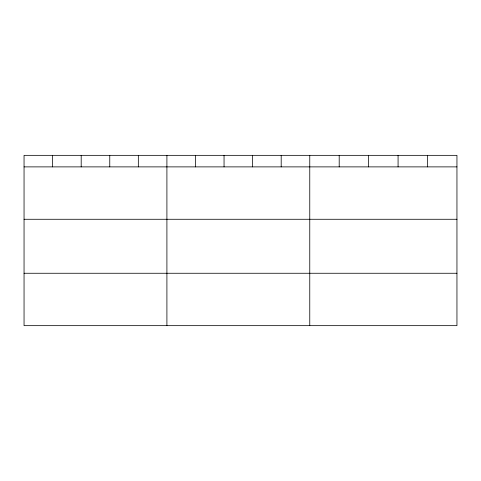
<?xml version="1.0" encoding="UTF-8"?>
<svg xmlns="http://www.w3.org/2000/svg" width="481" height="481" viewBox="0 0 481 481"><rect width="100%" height="100%" fill="white"/><g stroke="black" fill="none" stroke-linecap="round" stroke-linejoin="round"><path stroke-width="0.72" d="M456.95 219.276L456.95 155.345L24.05 155.345L24.05 325.655L456.95 325.655L456.95 219.276L24.05 219.276M24.05 166.883L456.95 166.883M24.05 273.262L456.95 273.262M427.513 155.345L427.513 166.883M398.076 155.345L398.076 166.883M368.638 155.345L368.638 166.883M339.201 155.345L339.201 166.883M309.764 155.345L309.764 325.655M281.193 155.345L281.193 166.883M252.621 155.345L252.621 166.883M224.05 155.345L224.05 166.883M195.478 155.345L195.478 166.883M166.907 155.345L166.907 325.655M138.336 155.345L138.336 166.883M109.764 155.345L109.764 166.883M81.193 155.345L81.193 166.883M52.621 155.345L52.621 166.883"/></g></svg>
